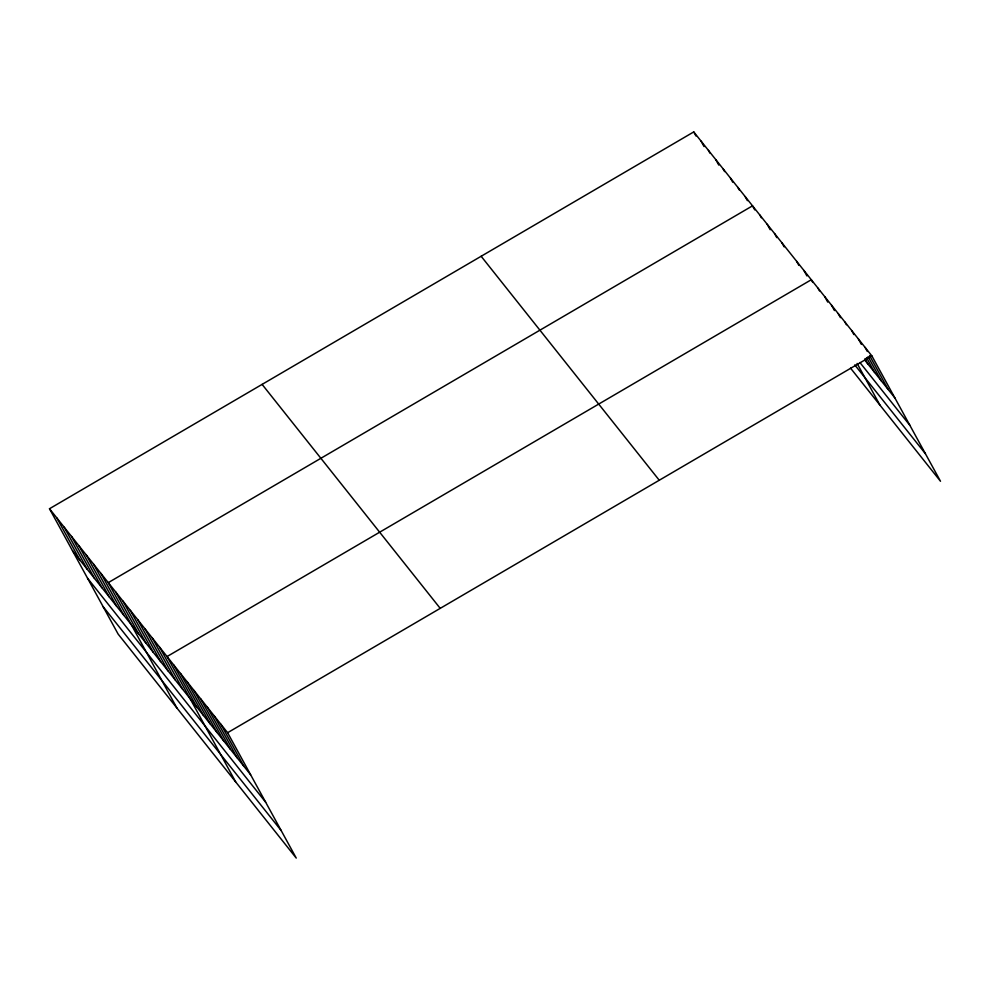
<?xml version="1.0" encoding="UTF-8"?>
<svg xmlns="http://www.w3.org/2000/svg" width="990" height="990" viewBox="0 0 990 990"><rect width="100%" height="100%" fill="white"/><g stroke="black" fill="none" stroke-linecap="round" stroke-linejoin="round"><path stroke-width="1.49" d="M49.5 508.736L227.613 732.711L296.245 858.082L118.144 634.107L49.5 508.736L693.755 131.917L871.856 355.893L940.5 481.264L850.559 368.156M227.613 732.711L871.856 355.893M865.062 360.422L894.861 397.893M859.939 362.55L909.921 425.403M854.778 364.902L925.44 453.754M481.152 256.274L659.253 480.237M262.103 384.38L440.216 608.355M72.493 550.737L250.606 774.712M87.553 578.247L265.667 802.222M103.071 606.598L281.185 830.573M865.136 347.428L867.351 351.5M869.579 355.558L888.129 389.429M858.404 338.976L861.374 344.384M868.044 356.586L881.397 380.977M851.672 330.512L853.9 334.571M866.51 357.613L874.665 372.512M844.94 322.047L846.425 324.757M864.975 358.628L867.945 364.048M838.221 313.583L840.448 317.654M831.489 305.13L834.459 310.551M824.757 296.666L827.727 302.086M818.037 288.201L819.51 290.912M812.79 282.447L811.305 279.737L167.05 656.556L235.694 781.927M857.117 363.429L879.949 405.12M803.954 270.505L806.924 275.925M796.604 261.261L798.831 265.332M781.914 242.785L784.142 246.856M774.564 233.553L776.791 237.612M767.225 224.309L770.183 229.73M759.875 215.065L761.36 217.775M754.751 209.892L752.524 205.833L108.281 582.64L176.913 708.023M745.185 196.589L747.401 200.661M737.835 187.358L739.32 190.068M730.484 178.113L732.711 182.185M723.146 168.882L724.618 171.592M715.795 159.638L718.765 165.058M708.444 150.393L709.929 153.103M701.093 141.162L704.063 146.582M693.755 131.917L695.982 135.989M220.881 724.247L243.874 766.248M214.149 715.782L237.142 757.783M207.417 707.318L230.422 749.331M200.698 698.866L223.69 740.866M193.966 690.401L216.958 732.402M187.234 681.937L210.239 723.938M180.514 673.472L203.507 715.485M173.782 665.02L196.775 707.021M159.699 647.312L182.704 689.325M152.361 638.08L175.354 680.08M145.01 628.836L168.003 670.849M137.66 619.604L160.665 661.605M130.321 610.36L153.314 652.361M122.97 601.128L145.963 643.129M115.62 591.884L138.625 633.885M100.931 573.408L123.923 615.409M93.58 564.164L116.573 606.165M86.229 554.932L109.234 596.933M78.891 545.688L101.883 587.689M71.54 536.456L94.533 578.457M64.189 527.212L87.194 569.213M56.851 517.968L79.843 559.981"/></g></svg>
